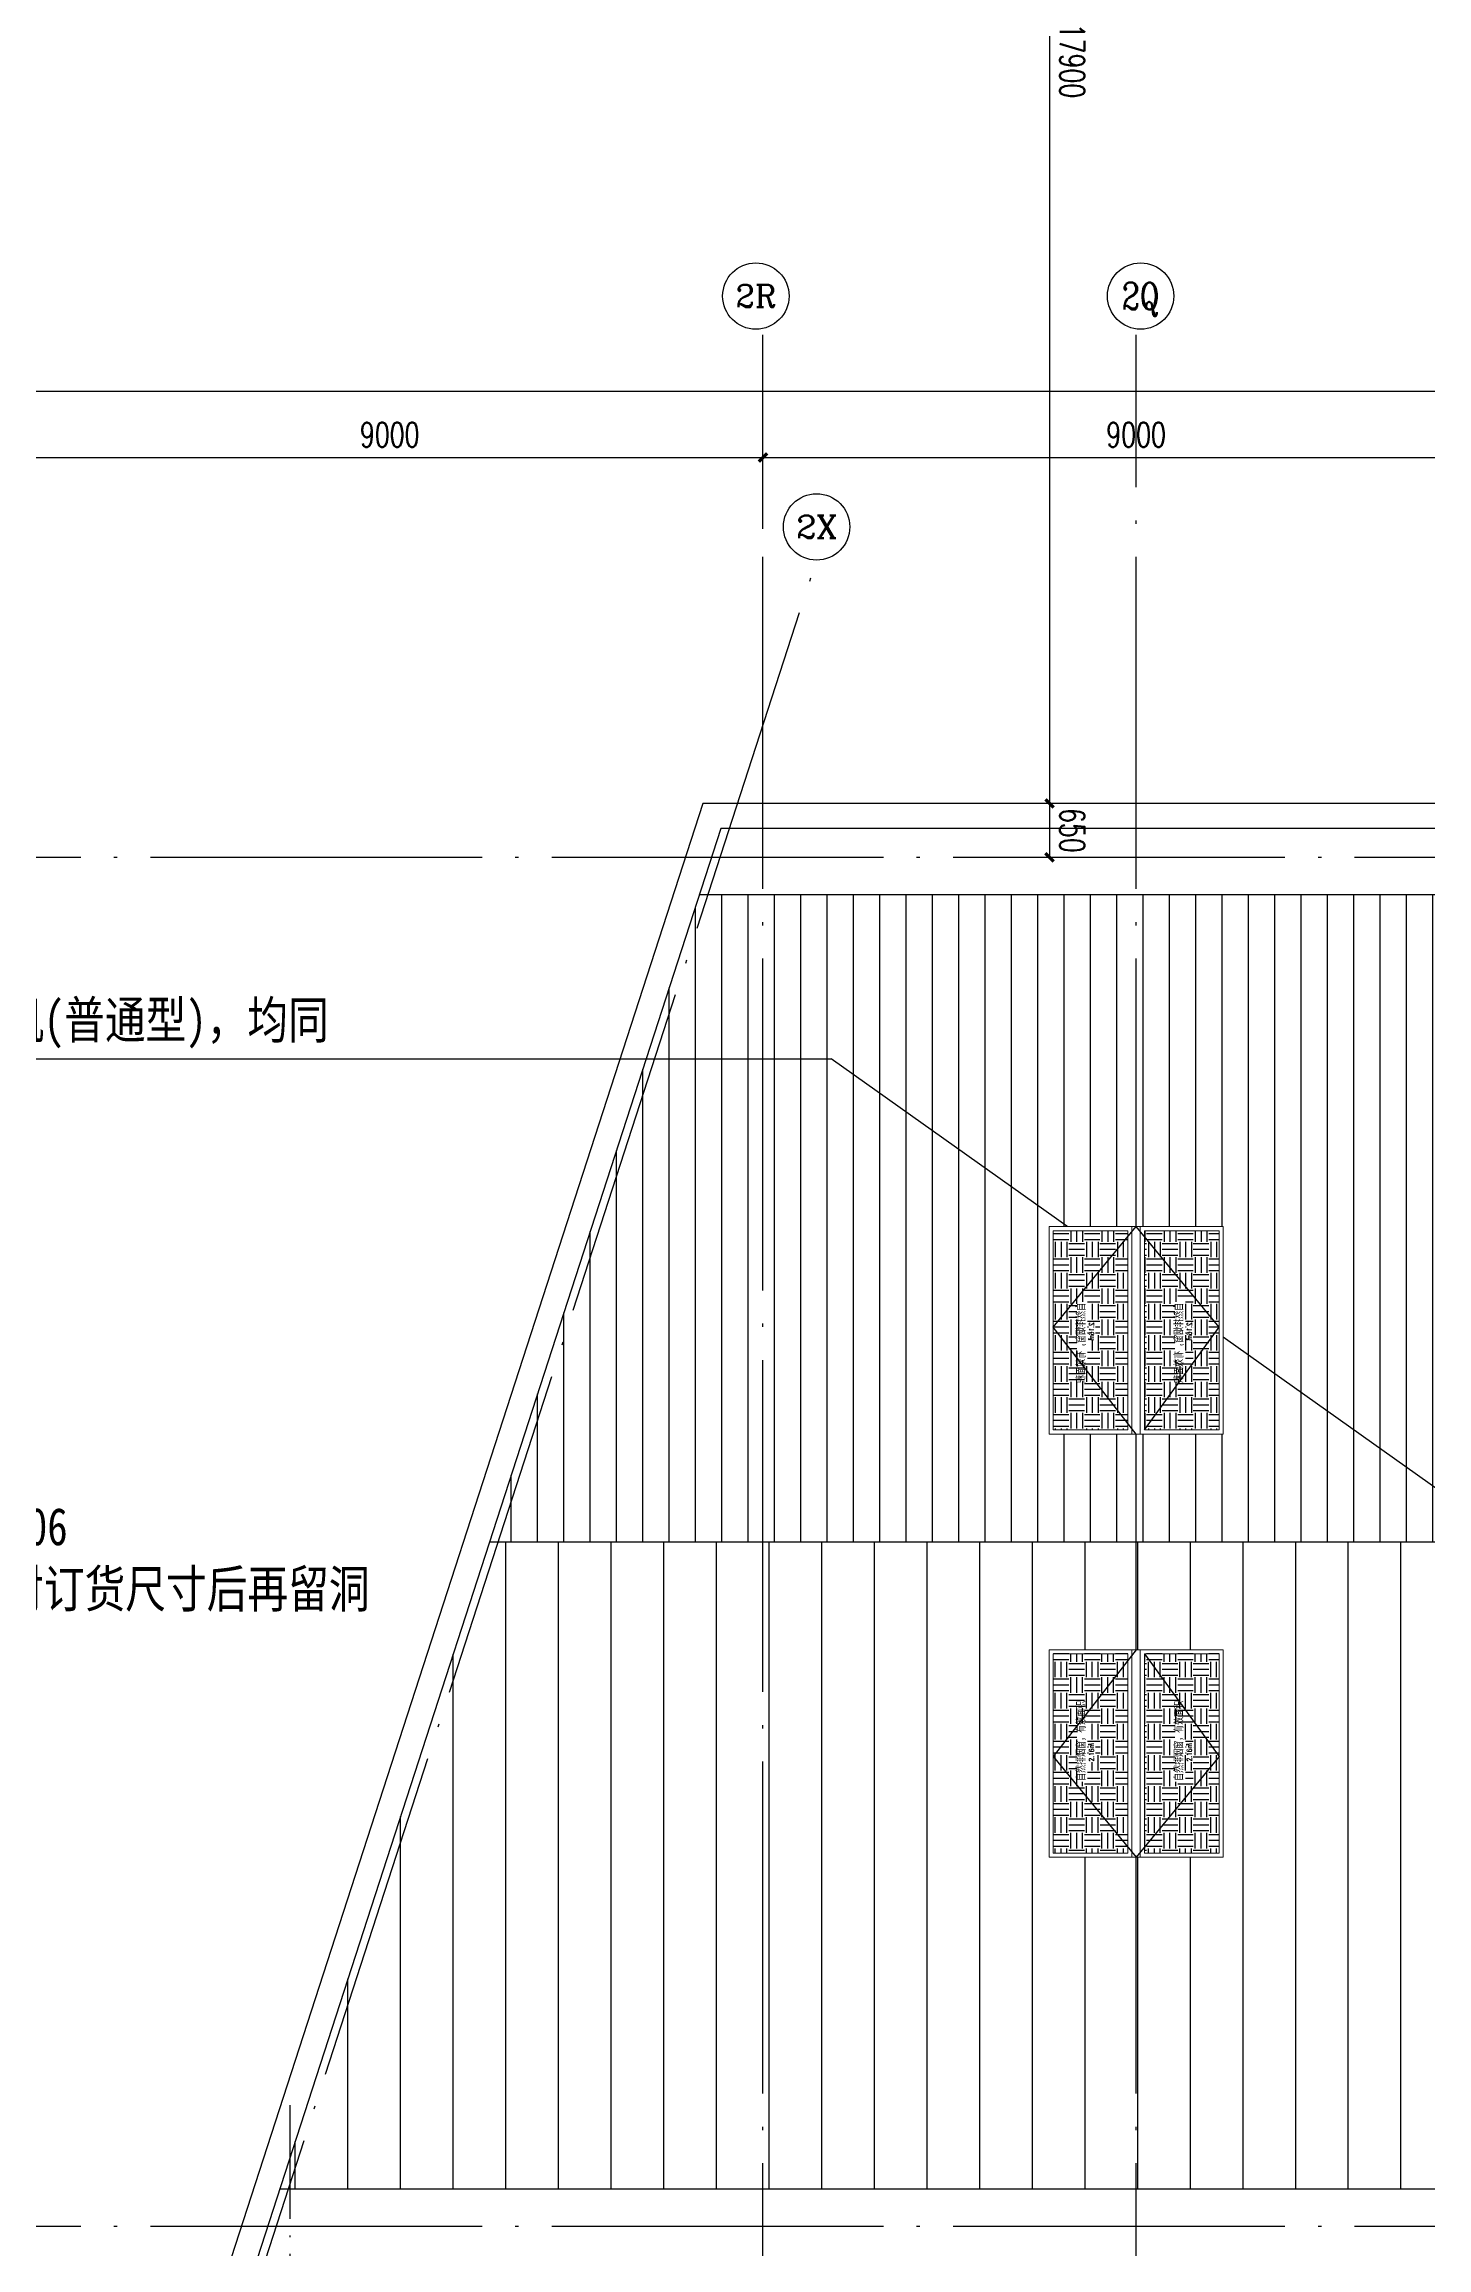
# Model space of a CAD drawing. Extents: x -555607 to 460190, y 498714 to 1664455.
# Drawn here: x 227478 to 244153, y 705810 to 732373 of the extents above; entities that cross this region are included whole.
import ezdxf
from ezdxf.enums import TextEntityAlignment as Align

# ---------------------------------------------------------------- set-up
doc = ezdxf.new("R2010")
doc.units = 0
doc.header["$LTSCALE"] = 1000
doc.header["$MEASUREMENT"] = 0
doc.linetypes.add('DOTE', pattern=[2.42, 2, -0.2, 0.02, -0.2])
doc.linetypes.add('HIDDEN', pattern=[9.525, 6.35, -3.175])
doc.layers.get('Defpoints').update_dxf_attribs({"color": 210})
for name, color, linetype in [('A-AXIS-D', 1, 'Continuous'), ('A-AXIS-DOTE', 14, 'DOTE'), ('A-HATCH-2', 251, 'Continuous'), ('A-LIN-V', 9, 'Continuous'), ('A-SFCE', 30, 'Continuous'), ('A-WINDOW', 8, 'Continuous'), ('SPACE', 7, 'Continuous'), ('SPACE_HATCH', 8, 'Continuous'), ('参考线', 8, 'Continuous'), ('外框', 1, 'HIDDEN'), ('暖通', 7, 'Continuous')]:
    doc.layers.add(name, color=color, linetype=linetype)
doc.layers.add('成型线', color=3, linetype='Continuous', lineweight=18)
doc.styles.add('-黑体', font='simhei.ttf', dxfattribs={"width": 0.8})
doc.styles.add('_TCH_AXIS', font='COMPLEX', dxfattribs={"bigfont": 'GBCBIG'})
doc.styles.add('_TCH_DIM_T3', font='SIMPLEX', dxfattribs={"width": 0.705882, "bigfont": 'GBCBIG'})
doc.styles.add('_TCH_SPACE', font='SIMPLEX', dxfattribs={"height": 5, "bigfont": 'GBCBIG'})
doc.dimstyles.new('_TCH_ARCH&&100', dxfattribs={"dimtxt": 297.5, "dimasz": 100, "dimexe": 100, "dimexo": 100, "dimgap": 126.25, "dimtad": 1, "dimdec": 0, "dimzin": 0, "dimdsep": 46, "dimtxsty": '_TCH_DIM_T3', "dimblk": 'ARCHTICK', "dimcen": 0.09, "dimclrt": 7, "dimazin": 2, "dimtfac": 1, "dimtdec": 0, "dimtix": 1, "dimtmove": 2, "dimatfit": 3, "dimfxl": 100, "dimtolj": 1, "dimtzin": 0, "dimarcsym": 0})
pattern_1 = [(0, (0, 0), (187.5, 187.5), [187.5, -187.5]), (0, (0, 70.31), (187.5, 187.5), [187.5, -187.5]), (0, (0, 140.62), (187.5, 187.5), [187.5, -187.5]), (90, (23.44, 164.06), (-187.5, 187.5), [187.5, -187.5]), (90, (93.75, 164.06), (-187.5, 187.5), [187.5, -187.5]), (90, (164.06, 164.06), (-187.5, 187.5), [187.5, -187.5])]

# ---------------------------------------------------------------- blocks, each defined once
blk = doc.blocks.new('_ArchTick')
at = {"color": 0, "linetype": 'ByBlock', "const_width": 0.4}
blk.add_lwpolyline([(-0.5, -0.5), (0.5, 0.5)], dxfattribs=at)
blk = doc.blocks.new('*D383')
at = {"layer": 'A-AXIS-D', "color": 0, "lineweight": -2, "transparency": 16777216}
for p, q in [((240560, 723220), (239502, 723220)), ((239602, 723220), (239602, 722570)), ((240560, 722570), (239502, 722570))]:
    blk.add_line(p, q, dxfattribs=at)
at = {"layer": 'Defpoints', "color": 0, "transparency": 16777216}
for p in [(240660, 723220), (239602, 722570), (240660, 722570)]:
    blk.add_point(p, dxfattribs=at)
at = {"layer": 'A-AXIS-D', "color": 0, "lineweight": -2, "transparency": 16777216, "xscale": 100, "yscale": 100, "zscale": 100}
for p, rotation in [((239602, 723220), 90), ((239602, 722570), 270)]:
    blk.add_blockref('_ArchTick', p, dxfattribs=dict(at, rotation=rotation))
at = {"layer": 'A-AXIS-D', "color": 7, "transparency": 16777216, "insert": (239877, 722895), "char_height": 297.5, "attachment_point": 5, "rotation": 270, "style": '_TCH_DIM_T3'}
blk.add_mtext('\\A1;650', dxfattribs=at)
blk = doc.blocks.new('*D384')
at = {"layer": 'A-AXIS-D', "color": 0, "lineweight": -2, "transparency": 16777216}
for p, q in [((240560, 741120), (239502, 741120)), ((239602, 741120), (239602, 723220)), ((240560, 723220), (239502, 723220))]:
    blk.add_line(p, q, dxfattribs=at)
at = {"layer": 'Defpoints', "color": 0, "transparency": 16777216}
for p in [(240660, 741120), (239602, 723220), (240660, 723220)]:
    blk.add_point(p, dxfattribs=at)
at = {"layer": 'A-AXIS-D', "color": 0, "lineweight": -2, "transparency": 16777216, "xscale": 100, "yscale": 100, "zscale": 100}
for p, rotation in [((239602, 741120), 90), ((239602, 723220), 270)]:
    blk.add_blockref('_ArchTick', p, dxfattribs=dict(at, rotation=rotation))
at = {"layer": 'A-AXIS-D', "color": 7, "transparency": 16777216, "insert": (239877, 732170), "char_height": 297.5, "attachment_point": 5, "rotation": 270, "style": '_TCH_DIM_T3'}
blk.add_mtext('\\A1;17900', dxfattribs=at)
blk = doc.blocks.new('*D414')
at = {"layer": 'A-AXIS-D', "color": 0, "lineweight": -2, "transparency": 16777216}
for p, q in [((227146, 726530), (227146, 727490)), ((227146, 727390), (236146, 727390)), ((236146, 726530), (236146, 727490))]:
    blk.add_line(p, q, dxfattribs=at)
at = {"layer": 'Defpoints', "color": 0, "transparency": 16777216}
for p in [(236146, 727390), (227146, 726430), (236146, 726430)]:
    blk.add_point(p, dxfattribs=at)
at = {"layer": 'A-AXIS-D', "color": 0, "lineweight": -2, "transparency": 16777216, "xscale": 100, "yscale": 100, "zscale": 100, "rotation": 180}
blk.add_blockref('_ArchTick', (227146, 727390), dxfattribs=at)
at = {"layer": 'A-AXIS-D', "color": 0, "lineweight": -2, "transparency": 16777216, "xscale": 100, "yscale": 100, "zscale": 100}
blk.add_blockref('_ArchTick', (236146, 727390), dxfattribs=at)
at = {"layer": 'A-AXIS-D', "color": 7, "transparency": 16777216, "insert": (231646, 727665), "char_height": 297.5, "attachment_point": 5, "style": '_TCH_DIM_T3'}
blk.add_mtext('\\A1;9000', dxfattribs=at)
blk = doc.blocks.new('*D415')
at = {"layer": 'A-AXIS-D', "color": 0, "lineweight": -2, "transparency": 16777216}
for p, q in [((236146, 726530), (236146, 727490)), ((236146, 727390), (245146, 727390)), ((245146, 726530), (245146, 727490))]:
    blk.add_line(p, q, dxfattribs=at)
at = {"layer": 'Defpoints', "color": 0, "transparency": 16777216}
for p in [(245146, 727390), (236146, 726430), (245146, 726430)]:
    blk.add_point(p, dxfattribs=at)
at = {"layer": 'A-AXIS-D', "color": 0, "lineweight": -2, "transparency": 16777216, "xscale": 100, "yscale": 100, "zscale": 100, "rotation": 180}
blk.add_blockref('_ArchTick', (236146, 727390), dxfattribs=at)
at = {"layer": 'A-AXIS-D', "color": 0, "lineweight": -2, "transparency": 16777216, "xscale": 100, "yscale": 100, "zscale": 100}
blk.add_blockref('_ArchTick', (245146, 727390), dxfattribs=at)
at = {"layer": 'A-AXIS-D', "color": 7, "transparency": 16777216, "insert": (240646, 727665), "char_height": 297.5, "attachment_point": 5, "style": '_TCH_DIM_T3'}
blk.add_mtext('\\A1;9000', dxfattribs=at)
blk = doc.blocks.new('*D431')
at = {"layer": 'A-AXIS-D', "color": 0, "lineweight": -2, "transparency": 16777216}
for p, q in [((213946, 726630), (213946, 728290)), ((213946, 728190), (371946, 728190)), ((371946, 726630), (371946, 728290))]:
    blk.add_line(p, q, dxfattribs=at)
at = {"layer": 'Defpoints', "color": 0, "transparency": 16777216}
for p in [(371946, 728190), (213946, 726530), (371946, 726530)]:
    blk.add_point(p, dxfattribs=at)
at = {"layer": 'A-AXIS-D', "color": 0, "lineweight": -2, "transparency": 16777216, "xscale": 100, "yscale": 100, "zscale": 100, "rotation": 180}
blk.add_blockref('_ArchTick', (213946, 728190), dxfattribs=at)
at = {"layer": 'A-AXIS-D', "color": 0, "lineweight": -2, "transparency": 16777216, "xscale": 100, "yscale": 100, "zscale": 100}
blk.add_blockref('_ArchTick', (371946, 728190), dxfattribs=at)
at = {"layer": 'A-AXIS-D', "color": 7, "transparency": 16777216, "insert": (292946, 728465), "char_height": 297.5, "attachment_point": 5, "style": '_TCH_DIM_T3'}
blk.add_mtext('\\A1;158000', dxfattribs=at)
blk = doc.blocks.new('44')
blk.add_wipeout([(277446, 745270), (279946, 745270), (279946, 747370), (277446, 747370)]).dxf.layer = '参考线'
at = {"layer": 'SPACE_HATCH'}
h = blk.add_hatch(dxfattribs=at)
h.set_pattern_fill('土壤', color=250, scale=50, style=0)
h.set_pattern_definition(pattern_1)
h.paths.add_polyline_path([(277496, 746420), (279896, 746420), (279896, 747320), (277496, 747320)])
h.paths.add_polyline_path([(278352, 746904), (279057, 746904), (279057, 747034), (278352, 747034)])
h.paths.add_polyline_path([(278591, 746811), (278817, 746811), (278817, 746895), (278591, 746895)])
h = blk.add_hatch(dxfattribs=at)
h.set_pattern_fill('土壤', color=250, scale=50, style=0)
h.set_pattern_definition(pattern_1)
h.paths.add_polyline_path([(277496, 746220), (279896, 746220), (279896, 745320), (277496, 745320)])
h.paths.add_polyline_path([(278352, 745724), (279057, 745724), (279057, 745854), (278352, 745854)])
h.paths.add_polyline_path([(278591, 745631), (278817, 745631), (278817, 745715), (278591, 745715)])
at = {"layer": '外框', "color": 250}
for points in [[(279946, 746320), (278658, 747320), (277446, 746320)], [(279896, 746220), (278658, 745320), (277446, 746320)]]:
    blk.add_lwpolyline(points, dxfattribs=at)
at = {"layer": '成型线', "color": 8}
for p, q in [((279946, 745270), (279946, 747370)), ((277446, 746370), (279946, 746370)), ((277446, 746270), (279946, 746270)), ((277496, 746420), (279896, 746420)), ((277496, 746220), (279896, 746220))]:
    blk.add_line(p, q, dxfattribs=at)
for points in [[(279946, 745270), (277446, 745270), (277446, 747370), (279946, 747370)], [(277496, 746420), (277496, 747320), (279896, 747320), (279896, 746420)], [(279896, 746220), (279896, 745320), (277496, 745320), (277496, 746220)]]:
    blk.add_lwpolyline(points, dxfattribs=at)
at = {"layer": 'SPACE', "color": 250, "style": '_TCH_SPACE'}
for p in [(278365, 746930), (278365, 745750)]:
    blk.add_text('自然排烟窗，有效面积', height=96.5, dxfattribs=at).set_placement(p)
at = {"layer": 'SPACE', "color": 250, "style": '_TCH_SPACE', "width": 0.705882}
for s, height, p in [('2.16m', 59.5, (278600, 746828)), ('2', 29.8, (278792, 746863)), ('2.16m', 59.5, (278600, 745648)), ('2', 29.8, (278792, 745683))]:
    blk.add_text(s, height=height, dxfattribs=at).set_placement(p)
blk = doc.blocks.new('eeee')
at = {"layer": 'A-LIN-V'}
blk.add_blockref('44', (16550, 81000), dxfattribs=at)
at = {"layer": 'A-LIN-V', "xscale": -0.9999999999999998}
blk.add_blockref('44', (579042, 81000), dxfattribs=at)
blk = doc.blocks.new('423432432222')
at = {"layer": 'A-WINDOW', "rotation": 90}
blk.add_blockref('eeee', (1193916, 416524), dxfattribs=at)
blk = doc.blocks.new('242343243')
at = {"layer": 'A-WINDOW'}
blk.add_blockref('423432432222', (-125950, 0), dxfattribs=at)

msp = doc.modelspace()

# ---------------------------------------------------------------- hatches: boundary and pattern name
at = {"layer": 'A-HATCH-2'}
h = msp.add_hatch(dxfattribs=at)
h.set_pattern_fill('ANSI31', color=250, scale=200, angle=45)
h.set_pattern_definition([(90, (5779.9, 120240.46), (-317.5, 2e-14), [])])
h.paths.add_polyline_path([(233880, 714320), (366415.7, 714320), (371645.8, 714320), (371645.8, 722120), (235379.5, 722120), (232849.3, 714320), (237560, 714320)])
h = msp.add_hatch(dxfattribs=at)
h.set_pattern_fill('ANSI31', color=250, scale=400, angle=45)
h.set_pattern_definition([(90, (0, 0), (-635, 0), [])])
h.paths.add_polyline_path([(233880, 714320), (366415.7, 714320), (371645.8, 714320), (371645.8, 706520), (230319.1, 706520), (232849.3, 714320), (237560, 714320)])

# ---------------------------------------------------------------- linework, layer by layer
at = {"layer": 'A-AXIS-D'}
for centre in [(236060.9, 729336.1), (240700.9, 729336.1), (236793.4, 726554)]:
    msp.add_circle(centre, 400, dxfattribs=at)
at = {"layer": 'A-AXIS-DOTE', "color": 250, "ltscale": 2}
for p, q in [((236145.8, 635071.1), (236145.8, 728870)), ((240645.8, 635071.1), (240645.8, 728870)), ((377960, 722570), (203750, 722570)), ((377960, 706070), (203750, 706070))]:
    msp.add_line(p, q, dxfattribs=at)
at = {"layer": 'A-AXIS-DOTE', "color": 250}
msp.add_line((230445.8, 703740), (230445.8, 707530), dxfattribs=at)
at = {"layer": 'A-AXIS-DOTE', "color": 250, "ltscale": 2}
msp.add_lwpolyline([(212947.3, 652659.6), (236793.4, 726154)], dxfattribs=at)
at = {"layer": 'A-LIN-V', "color": 8}
for points in [[(371645.8, 722120), (235379.5, 722120)], [(371645.8, 706520), (230319.1, 706520)]]:
    msp.add_lwpolyline(points, dxfattribs=at)
at = {"layer": 'A-SFCE', "color": 8}
for points in [[(214545.8, 654570), (213945.8, 654570), (213945.8, 639420), (371945.8, 639420), (371945.8, 639420), (371945.8, 723220), (235420.9, 723220), (213945.8, 657017.5), (213945.8, 656070)], [(214245.8, 654270), (214245.8, 639720), (371645.8, 639720), (371645.8, 722920), (235639, 722920), (214245.8, 656970), (214245.8, 656370)], [(232849.3, 714320), (371645.8, 714320)]]:
    msp.add_lwpolyline(points, dxfattribs=at)
at = {"layer": '暖通'}
msp.add_line((221225.5, 720141.1), (236969, 720141.1), dxfattribs=at)
at = {"layer": '暖通', "color": 7}
msp.add_line((249645.8, 711145), (236969, 720141.1), dxfattribs=at)

# ---------------------------------------------------------------- texts
at = {"layer": 'A-AXIS-D', "color": 7, "style": '_TCH_AXIS'}
for s, p, p2 in [('2R', (235815.8, 729200.7), (236306, 729200.7)), ('2X', (236548.4, 726418.6), (237038.5, 726418.6))]:
    msp.add_text(s, height=270.86, dxfattribs=at).set_placement(p, p2, align=Align.FIT)
at = {"layer": 'A-AXIS-D', "color": 7, "style": '_TCH_AXIS', "width": 0.807692}
msp.add_text('2Q', height=327.87, dxfattribs=at).set_placement((240473.9, 729172.2), (240927.9, 729172.2), align=Align.FIT)
at = {"layer": '暖通', "style": '-黑体', "width": 0.8}
for s, p in [('低噪音铝制屋顶离心排风机(普通型)，均同', (221582.7, 720387.3)), ('2级能效且ηf≥60%%%、Ws=0.06', (221582.7, 714280.1)), ('留洞定位以土建为准，核对订货尺寸后再留洞', (221582.7, 713529.3))]:
    msp.add_text(s, height=450, rotation=0, dxfattribs=at).set_placement(p)

# ---------------------------------------------------------------- dimensions: what is measured, and where the dimension line sits
at = {"layer": 'A-AXIS-D'}
for base, p1, p2, text, picture, middle in [((239601.7, 723220), (240660, 741120), (240660, 723220), '17900', '*D384', (239876.7, 732170)), ((239601.7, 722570), (240660, 723220), (240660, 722570), '650', '*D383', (239876.7, 722895))]:
    dim = msp.add_linear_dim(base=base, p1=p1, p2=p2, angle=270, text=text, dimstyle='_TCH_ARCH&&100', dxfattribs=at)
    dim.commit()
    dim.dimension.update_dxf_attribs({"geometry": picture, "text_midpoint": middle, "dimtype": 129, "text_rotation": 270})
for base, p1, p2, text, picture, middle in [((371945.8, 728190), (213945.8, 726530), (371945.8, 726530), '158000', '*D431', (292945.8, 728465)), ((236145.8, 727390), (227145.8, 726430), (236145.8, 726430), '9000', '*D414', (231645.8, 727665)), ((245145.8, 727390), (236145.8, 726430), (245145.8, 726430), '9000', '*D415', (240645.8, 727665))]:
    dim = msp.add_linear_dim(base=base, p1=p1, p2=p2, angle=0, text=text, dimstyle='_TCH_ARCH&&100', dxfattribs=at)
    dim.commit()
    dim.dimension.update_dxf_attribs({"geometry": picture, "text_midpoint": middle, "dimtype": 129})

# ---------------------------------------------------------------- next in the draw order: block references
at = {"layer": 'A-WINDOW'}
msp.add_blockref('242343243', (0, 0), dxfattribs=at)

doc.saveas('drawing.dxf')
